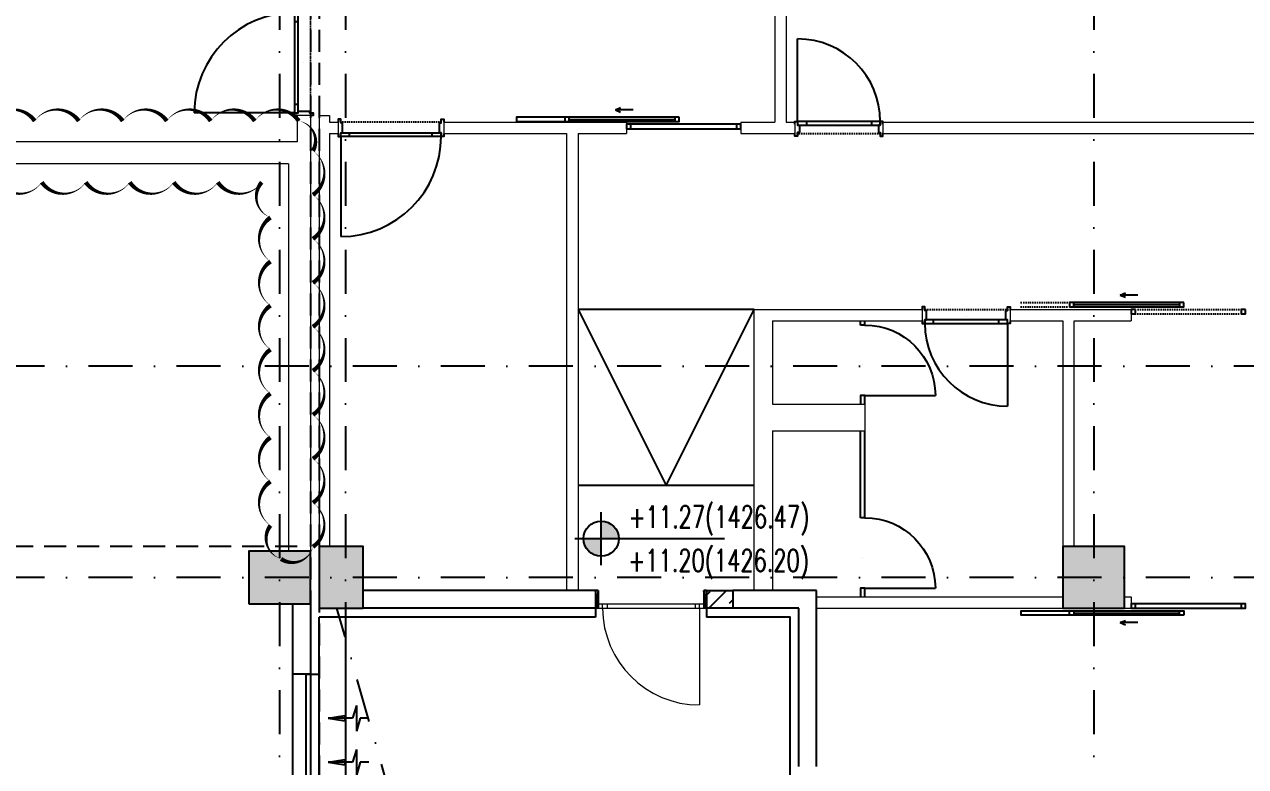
# Model space of a CAD drawing. Header units: millimetres. Extents: x -2755 to 27598, y -1135 to 13405.
# Drawn here: x 9960 to 11348, y 4930 to 5774 of the extents above; entities that cross this region are included whole.
import ezdxf

# ---------------------------------------------------------------- set-up
doc = ezdxf.new("R2010")
doc.units = ezdxf.units.MM
doc.header["$LTSCALE"] = 100
for name, pattern in [('DASHDOT', [1, 0.5, -0.25, 0, -0.25]), ('DASHDOT2', [0.5, 0.25, -0.125, 0, -0.125]), ('DOT', [0.25, 0, -0.25]), ('HIDDEN', [0.375, 0.25, -0.125])]:
    doc.linetypes.add(name, pattern=pattern)
doc.layers.add('AKS', color=7, linetype='DASHDOT2', transparency=0.8)
for name, color, linetype in [('DILATASYON', 7, 'HIDDEN'), ('DUVAR', 7, 'Continuous'), ('DUVAR-PANEL', 7, 'Continuous'), ('ELEKTRIK', 7, 'Continuous'), ('GOR', 7, 'Continuous'), ('KA-PEN-3 @ 1', 5, 'Continuous'), ('KA-PEN-5', 5, 'Continuous'), ('KA-PEN-5 @ 1', 5, 'Continuous'), ('KA-PEN-6 @ 1', 5, 'Continuous'), ('KOLON', 7, 'Continuous'), ('KOR KASA', 1, 'Continuous'), ('KOT', 7, 'Continuous'), ('MEKANIK', 7, 'Continuous'), ('MERD', 7, 'Continuous'), ('OK', 7, 'Continuous'), ('OLCU DIS', 7, 'Continuous'), ('Rec-mantolamabazarengi', 45, 'Continuous'), ('Rec-mantolamakulerengi', 230, 'Continuous'), ('TARAMA', 7, 'Continuous')]:
    doc.layers.add(name, color=color, linetype=linetype)
doc.layers.add('REVIZYON_4', color=7, linetype='Continuous', true_color=0x1f38e0)
for name, color, linetype, lineweight in [('Y-DUVAR ALCIPAN', 94, 'Continuous', 20), ('Y-DUVAR BIMS', 14, 'Continuous', 25), ('Y-DUVAR GAZBETON', 161, 'Continuous', 20)]:
    doc.layers.add(name, color=color, linetype=linetype, lineweight=lineweight)
doc.styles.add('OLC-50', font='romans.shx', dxfattribs={"width": 0.5, "height": 0.15})
doc.styles.add('olcu', font='romans.shx', dxfattribs={"width": 0.5})
doc.dimstyles.new('1-200', dxfattribs={"dimtxt": 40, "dimasz": 2, "dimexe": 0, "dimexo": 0, "dimgap": 10, "dimtad": 1, "dimdec": 4, "dimrnd": 0.1, "dimzin": 9, "dimdsep": 46, "dimtxsty": 'olcu', "dimblk1": 'SOL', "dimblk2": 'SAG', "dimsah": 1, "dimcen": 0, "dimse1": 1, "dimse2": 1, "dimclre": 13, "dimadec": 0, "dimazin": 0, "dimtfac": 1, "dimtdec": 4, "dimtix": 1, "dimtmove": 2, "dimatfit": 2, "dimldrblk": 'SOL', "dimfxl": 0, "dimtolj": 1, "dimarcsym": 0})

# ---------------------------------------------------------------- blocks, each defined once
blk = doc.blocks.new('TASIYICI SISTEM (2.KAT)')
at = {"layer": 'TARAMA'}
h = blk.add_hatch(dxfattribs=at)
h.set_pattern_fill('ANSI33', color=253, scale=100)
h.set_pattern_definition([(45, (83461.35, -12320), (-17.6776695, 17.6776695), []), (45, (83479.027, -12320), (-17.6776695, 17.6776695), [12.5, -6.25])])
h.paths.add_polyline_path([(2445, -4415), (2345, -4415), (2345, -5710), (2375, -5710), (2375, -5565), (2645, -5565), (2645, -5245), (2615, -5245), (2615, -5535), (2375, -5535), (2375, -4445), (2445, -4445)])
h.paths.add_polyline_path([(2305, -8055), (2375, -8055), (2375, -7995), (2305, -7995)])
h.paths.add_polyline_path([(9750, -10610), (9820, -10610), (9820, -10540), (9750, -10540)])
h.paths.add_polyline_path([(8900, -10610), (8970, -10610), (8970, -10540), (8900, -10540)])
h.paths.add_polyline_path([(8050, -10610), (8120, -10610), (8120, -10540), (8050, -10540)])
h.paths.add_polyline_path([(13150, -8060), (13220, -8060), (13220, -7990), (13150, -7990)])
h.paths.add_polyline_path([(13150, -6360), (13220, -6360), (13220, -6290), (13150, -6290)])
h.paths.add_polyline_path([(13150, -7210), (13220, -7210), (13220, -7140), (13150, -7140)])
h.paths.add_polyline_path([(8865, -6320), (8970, -6320), (8970, -6290), (8865, -6290)])
h.paths.add_polyline_path([(8865, -6780), (8970, -6780), (8970, -6750), (8865, -6750)])
h.paths.add_polyline_path([(9367.5, -7360), (9367.5, -7390), (8900, -7390), (8900, -7360)])
h.paths.add_polyline_path([(9750, -9760), (9820, -9760), (9820, -9690), (9750, -9690)])
h.paths.add_polyline_path([(8900, -9760), (8970, -9760), (8970, -9690), (8900, -9690)])
h.paths.add_polyline_path([(8050, -9760), (8120, -9760), (8120, -9690), (8050, -9690)])
h.paths.add_polyline_path([(9750, -7210), (9820, -7210), (9820, -7080), (9750, -7080)])
h.paths.add_polyline_path([(5260, -8060), (5330, -8060), (5330, -7990), (5260, -7990)])
h.paths.add_polyline_path([(6110, -8060), (6180, -8060), (6180, -7990), (6110, -7990)])
h.paths.add_polyline_path([(12300, -8060), (12370, -8060), (12370, -7990), (12300, -7990)])
h.paths.add_polyline_path([(11450, -8060), (11520, -8060), (11520, -7990), (11450, -7990)])
h.paths.add_polyline_path([(4335, -7205), (4405, -7205), (4405, -7145), (4335, -7145)])
h.paths.add_polyline_path([(9367.5, -7120), (9027.5, -7120), (9027.5, -7090), (9367.5, -7090)])
h.paths.add_polyline_path([(2880, -10170), (2335, -10170), (2335, -9740), (2880, -9740), (2880, -9710), (2305, -9710), (2305, -10200), (2880, -10200)])
h.paths.add_polyline_path([(3595, -10055), (3595, -10200), (3780, -10200), (3780, -10170), (3625, -10170), (3625, -10055)])
h.paths.add_polyline_path([(6960, -7210), (7030, -7210), (7030, -7080), (6960, -7080)])
h.paths.add_polyline_path([(9750, -8910), (9820, -8910), (9820, -8840), (9750, -8840)])
h.paths.add_polyline_path([(8900, -8910), (8970, -8910), (8970, -8840), (8900, -8840)])
h.paths.add_polyline_path([(8050, -8910), (8120, -8910), (8120, -8840), (8050, -8840)])
h.paths.add_polyline_path([(12300, -6360), (12370, -6360), (12370, -6290), (12300, -6290)])
h.paths.add_polyline_path([(12300, -7210), (12370, -7210), (12370, -7140), (12300, -7140)])
h.paths.add_polyline_path([(11450, -6360), (11520, -6360), (11520, -6290), (11450, -6290)])
h.paths.add_polyline_path([(11450, -7210), (11520, -7210), (11520, -7140), (11450, -7140)])
h.paths.add_polyline_path([(10600, -6360), (10670, -6360), (10670, -6290), (10600, -6290)])
h.paths.add_polyline_path([(10600, -7210), (10670, -7210), (10670, -7140), (10600, -7140)])
h.paths.add_polyline_path([(10600, -8060), (10670, -8060), (10670, -7990), (10600, -7990)])
h.paths.add_polyline_path([(3060, -8840), (3130, -8840), (3130, -8910), (3060, -8910)])
h.paths.add_polyline_path([(2305, -8905), (2375, -8905), (2375, -8845), (2305, -8845)])
h.paths.add_polyline_path([(2995, -5525), (3245, -5525), (3245, -5565), (2995, -5565)])
h.paths.add_polyline_path([(4355, -10200), (4405, -10200), (4405, -10130), (4355, -10130)])
h.paths.add_polyline_path([(9750, -6360), (9820, -6360), (9820, -6290), (9750, -6290)])
h.paths.add_polyline_path([(9750, -8060), (9820, -8060), (9820, -7990), (9750, -7990)])
h.paths.add_polyline_path([(8900, -8060), (8970, -8060), (8970, -7990), (8900, -7990)])
h.paths.add_polyline_path([(8050, -8060), (8120, -8060), (8120, -7990), (8050, -7990)])
h.paths.add_polyline_path([(6960, -8060), (7030, -8060), (7030, -7990), (6960, -7990)])
h.paths.add_polyline_path([(6110, -7210), (6180, -7210), (6180, -7140), (6110, -7140)])
h.paths.add_polyline_path([(5260, -7210), (5330, -7210), (5330, -7140), (5260, -7140)])
h.paths.add_polyline_path([(6960, -6360), (7030, -6360), (7030, -6290), (6960, -6290)])
h.paths.add_polyline_path([(6110, -6360), (6180, -6360), (6180, -6290), (6110, -6290)])
h.paths.add_polyline_path([(5260, -6360), (5330, -6360), (5330, -6290), (5260, -6290)])
h.paths.add_polyline_path([(3060, -7210), (3130, -7210), (3130, -7140), (3060, -7140)])
h.paths.add_polyline_path([(3710, -7210), (3780, -7210), (3780, -7140), (3710, -7140)])
h.paths.add_polyline_path([(2305, -7205), (2375, -7205), (2375, -7145), (2305, -7145)], flags=0)
h.paths.add_polyline_path([(2305, -7205), (2375, -7205), (2375, -7145), (2305, -7145)], flags=17)
h.paths.add_polyline_path([(3060, -8060), (3130, -8060), (3130, -7990), (3060, -7990)])
h.paths.add_polyline_path([(4335, -8055), (4405, -8055), (4405, -7995), (4335, -7995)])
h.paths.add_polyline_path([(3710, -8060), (3780, -8060), (3780, -7990), (3710, -7990)])
h.paths.add_polyline_path([(4335, -8905), (4405, -8905), (4405, -8845), (4335, -8845)])
h.paths.add_polyline_path([(3710, -8910), (3780, -8910), (3780, -8840), (3710, -8840)])
h.paths.add_polyline_path([(4355, -9760), (4405, -9760), (4405, -9690), (4355, -9690)])
h.paths.add_polyline_path([(3710, -9760), (3780, -9760), (3780, -9690), (3710, -9690)])
h.paths.add_polyline_path([(2305, -7205), (2375, -7205), (2375, -7145), (2305, -7145)], flags=17)
h.paths.add_polyline_path([(2305, -6320), (3130, -6320), (3130, -6250), (3060, -6250), (3060, -6290), (2375, -6290), (2375, -6250), (2305, -6250)])
h.paths.add_polyline_path([(4130, -5805), (3840, -5805), (3840, -6290), (3710, -6290), (3710, -6320), (3870, -6320), (3870, -5835), (4130, -5835), (4130, -6320), (4405, -6320), (4405, -6290), (4160, -6290), (4160, -5535), (3710, -5535), (3710, -5565), (4130, -5565)])
h.paths.add_polyline_path([(8110, -6320), (7870, -6320), (7870, -6780), (7840, -6780), (7840, -6290), (8725, -6290), (8725, -6320), (8140, -6320), (8140, -6750), (8725, -6750), (8725, -6780), (8110, -6780)])
h.paths.add_polyline_path([(7840, -7360), (8180, -7360), (8180, -7390), (7840, -7390)])
h.paths.add_polyline_path([(7840, -7120), (8180, -7120), (8180, -7090), (7840, -7090)])
h.paths.add_polyline_path([(4415, -7210), (4465, -7210), (4465, -7140), (4415, -7140)])
h.paths.add_polyline_path([(4480, -6320), (4415, -6320), (4415, -6290), (4480, -6290)])
h.paths.add_polyline_path([(3060, -10170), (3060, -10200), (3245, -10200), (3245, -10170), (3245, -9995), (3215, -9995), (3215, -10170)])
h.paths.add_polyline_path([(2880, -10200), (2305, -10200), (2305, -9710), (2880, -9710), (2880, -9740), (2335, -9740), (2335, -10170), (2880, -10170)])
at = {"layer": 'AKS', "color": 14, "ltscale": 2}
for p, q in [((4370, 1005), (4370, -13375)), ((4445, 1005), (4445, -13375)), ((5295, 1005), (5295, -13375)), ((16415, -6935), (-7145, -6935)), ((16415, -7175), (-7145, -7175))]:
    blk.add_line(p, q, dxfattribs=at)
at = {"layer": 'DILATASYON', "color": 16}
for p, q in [((4405, -6290), (4405, -12310)), ((4415, -6290), (4415, -12310))]:
    blk.add_line(p, q, dxfattribs=at)
at = {"layer": 'KOLON', "color": 4, "ltscale": 5}
for points in [[(4335, -7205), (4405, -7205), (4405, -7145), (4335, -7145)], [(4415, -7210), (4465, -7210), (4465, -7140), (4415, -7140)], [(5260, -7210), (5330, -7210), (5330, -7140), (5260, -7140)]]:
    blk.add_lwpolyline(points, close=True, dxfattribs=at)
at = {"layer": 'MERD', "color": 6}
for p, q in [((4909, -6870.5), (4709, -6870.5)), ((4909, -7070.5), (4709, -7070.5))]:
    blk.add_line(p, q, dxfattribs=at)
blk.add_lwpolyline([(4709, -6870.5), (4809, -7070.5), (4909, -6870.5)], dxfattribs=at)
blk = doc.blocks.new('K080-PANEL')
at = {"color": 0}
for p, q in [((10, 0), (10, 80)), ((90, 0), (90, -5)), ((45, -2.5), (45, -2.5))]:
    blk.add_line(p, q, dxfattribs=at)
blk.add_lwpolyline([(0, 0), (10, 0), (10, -5), (0, -5)], dxfattribs=at)
blk.add_arc((10, 0), 80, 0, 90, dxfattribs=at)
blk = doc.blocks.new('*U177')
for p, q in [((-142.5, 21.4), (-136.6, 24)), ((-122.5, 21.4), (-142.5, 21.4)), ((-142.5, 21.4), (-136.6, 18.9)), ((-75, 13), (-195, 13)), ((-195, 10.5), (-75, 10.5)), ((-195, 8), (-75, 8))]:
    blk.add_line(p, q)
at = {"ltscale": 0.1}
for p, q in [((-5, 5), (-125, 5)), ((-125, 0), (-5, 0))]:
    blk.add_line(p, q, dxfattribs=at)
blk.add_lwpolyline([(-200, 13), (-255, 13), (-255, 8), (-200, 8)], dxfattribs=at)
for points in [[(-195, 13), (-200, 13), (-200, 8), (-195, 8)], [(-125, 5), (-130, 5), (-130, 0), (-125, 0)], [(-70, 13), (-75, 13), (-75, 8), (-70, 8)], [(0, 5), (-5, 5), (-5, 0), (0, 0)]]:
    blk.add_lwpolyline(points, close=True)
at = {"style": 'OLC-50', "width": 0.5, "flags": 1}
for tag, p in [('K-NO', (-187.8, -88.8)), ('K-KANRENK', (-7.3, -93.8)), ('K-BLOK', (-188.4, -125.6)), ('K-KASRENK', (-6.2, -131.7)), ('K-KAT', (-189.3, -161)), ('K-TAMACILMA', (-7.8, -170.7)), ('K-MAHALKOD', (-188.3, -199)), ('K-FOTOSEL', (-6.8, -206.7)), ('K-MAHALAD', (-189.8, -238)), ('K-HERMETIK', (-4.9, -241.3)), ('K-ACILISYON', (-188.8, -273.9)), ('K-HIDROLIK', (-7.2, -275.2)), ('K-YANGIN', (-186.9, -308.5)), ('K-KART', (-5.4, -308.8)), ('K-KANATTIP', (-189.2, -342.4)), ('K-BAND', (-6.8, -350.7)), ('K-KANATMALZ', (-187.4, -376.1)), ('K-MENFEZ', (-4.9, -385.3)), ('K-KASAMALZ', (-186.4, -415.1)), ('K-PBAR', (-7.2, -419.1)), ('K-KASATIP', (-187, -451.8)), ('K-ELEKTRIKLI', (-5.4, -452.8)), ('K-DUVAR', (-187, -490.2)), ('K-TIP', (-5.4, -491.4)), ('K-REZ1', (-5.4, -529.3)), ('K-REZ2', (-5.4, -565.8)), ('K-REZ3', (-5.4, -605.7))]:
    blk.add_attdef(tag, p, '', height=30, dxfattribs=at)
blk = doc.blocks.new('*U2996')
at = {"color": 0, "lineweight": -2}
for p, q in [((-117, 18), (-117, 132)), ((-107, 18), (-107, 14)), ((-13.1, 18), (-13.1, 14)), ((-60, 7.5), (-60, 7.5))]:
    blk.add_line(p, q, dxfattribs=at)
at = {"color": 0, "linetype": 'DOT', "ltscale": 0.1}
blk.add_line((-120, 0), (0, 0), dxfattribs=at)
at = {"color": 0, "lineweight": -2}
for points in [[(-120, 15), (-120, 18), (-117, 18), (-117, 14), (-115, 14), (-115, 1), (-117, 1), (-117, -3), (-120, -3), (-120, 0)], [(0, 15), (0, 18), (-3, 18), (-3, 14), (-5, 14), (-5, 1), (-3, 1), (-3, -3), (0, -3), (0, 0)]]:
    blk.add_lwpolyline(points, dxfattribs=at)
blk.add_lwpolyline([(-117, 18), (-117, 14), (-3, 14), (-3, 18)], close=True, dxfattribs=at)
blk.add_arc((-117, 18), 114, 0, 90, dxfattribs=at)
at = {"style": 'OLC-50', "width": 0.5, "flags": 1}
for tag, p in [('K-NO', (-182.8, -83.8)), ('K-KANRENK', (-2.3, -88.8)), ('K-BLOK', (-183.4, -120.6)), ('K-KASRENK', (-1.2, -126.7)), ('K-KAT', (-184.3, -156)), ('K-TAMACILMA', (-2.8, -165.7)), ('K-MAHALKOD', (-183.3, -194)), ('K-FOTOSEL', (-1.8, -201.7)), ('K-MAHALAD', (-184.8, -233)), ('K-HERMETIK', (0.1, -236.3)), ('K-ACILISYON', (-183.8, -268.9)), ('K-HIDROLIK', (-2.2, -270.2)), ('K-YANGIN', (-181.9, -303.5)), ('K-KART', (-0.4, -303.8)), ('K-KANATTIP', (-184.2, -337.4)), ('K-BAND', (-1.8, -345.7)), ('K-KANATMALZ', (-182.4, -371.1)), ('K-MENFEZ', (0.1, -380.3)), ('K-KASAMALZ', (-181.4, -410.1)), ('K-PBAR', (-2.2, -414.1)), ('K-KASATIP', (-182, -446.8)), ('K-ELEKTRIKLI', (-0.4, -447.8)), ('K-DUVAR', (-182, -485.2)), ('K-TIP', (-0.4, -486.4)), ('K-REZ1', (-0.4, -524.3)), ('K-REZ2', (-0.4, -560.8)), ('K-REZ3', (-0.4, -600.7))]:
    blk.add_attdef(tag, p, '', height=30, dxfattribs=at)
blk = doc.blocks.new('*U504')
at = {"color": 0, "lineweight": -2}
for p, q in [((-97, 15.8), (-97, 109.8)), ((-87, 15.8), (-87, 11.8)), ((-13, 15.8), (-13, 11.8)), ((-50, 7.5), (-50, 7.5))]:
    blk.add_line(p, q, dxfattribs=at)
at = {"color": 0, "linetype": 'DOT', "ltscale": 0.1}
blk.add_line((-100, 0), (0, 0), dxfattribs=at)
at = {"color": 0, "lineweight": -2}
for points in [[(-100, 12.8), (-100, 15.8), (-97, 15.8), (-97, 11.8), (-95, 11.8), (-95, 1), (-97, 1), (-97, -3), (-100, -3), (-100, 0)], [(0, 12.8), (0, 15.8), (-3, 15.8), (-3, 11.8), (-5, 11.8), (-5, 1), (-3, 1), (-3, -3), (0, -3), (0, 0)]]:
    blk.add_lwpolyline(points, dxfattribs=at)
blk.add_lwpolyline([(-97, 15.8), (-97, 11.8), (-3, 11.8), (-3, 15.8)], close=True, dxfattribs=at)
blk.add_arc((-97, 15.8), 94, 0, 90, dxfattribs=at)
at = {"style": 'OLC-50', "width": 0.5, "flags": 1}
for tag, p in [('K-NO', (-172.8, -83.8)), ('K-KANRENK', (7.7, -88.8)), ('K-BLOK', (-173.4, -120.6)), ('K-KASRENK', (8.8, -126.7)), ('K-KAT', (-174.3, -156)), ('K-TAMACILMA', (7.2, -165.7)), ('K-MAHALKOD', (-173.3, -194)), ('K-FOTOSEL', (8.2, -201.7)), ('K-MAHALAD', (-174.8, -233)), ('K-HERMETIK', (10.1, -236.3)), ('K-ACILISYON', (-173.8, -268.9)), ('K-HIDROLIK', (7.8, -270.2)), ('K-YANGIN', (-171.9, -303.5)), ('K-KART', (9.6, -303.8)), ('K-KANATTIP', (-174.2, -337.4)), ('K-BAND', (8.2, -345.7)), ('K-KANATMALZ', (-172.4, -371.1)), ('K-MENFEZ', (10.1, -380.3)), ('K-KASAMALZ', (-171.4, -410.1)), ('K-PBAR', (7.8, -414.1)), ('K-KASATIP', (-172, -446.8)), ('K-ELEKTRIKLI', (9.6, -447.8)), ('K-DUVAR', (-172, -485.2)), ('K-TIP', (9.6, -486.4)), ('K-REZ1', (9.6, -524.3)), ('K-REZ2', (9.6, -560.8)), ('K-REZ3', (9.6, -600.7))]:
    blk.add_attdef(tag, p, '', height=30, dxfattribs=at)
blk = doc.blocks.new('*U117')
at = {"color": 16}
for p, q in [((-142.5, 21.4), (-136.6, 24)), ((-122.5, 21.4), (-142.5, 21.4)), ((-142.5, 21.4), (-136.6, 18.9))]:
    blk.add_line(p, q, dxfattribs=at)
at = {"color": 0}
for p, q in [((-75, 13), (-195, 13)), ((-195, 10.5), (-75, 10.5)), ((-195, 8), (-75, 8))]:
    blk.add_line(p, q, dxfattribs=at)
at = {"color": 0, "linetype": 'DOT', "ltscale": 0.1}
for p, q in [((-5, 5), (-125, 5)), ((-125, 0), (-5, 0))]:
    blk.add_line(p, q, dxfattribs=at)
blk.add_lwpolyline([(-200, 13), (-255, 13), (-255, 8), (-200, 8)], dxfattribs=at)
at = {"color": 0}
for points in [[(-195, 13), (-200, 13), (-200, 8), (-195, 8)], [(-125, 5), (-130, 5), (-130, 0), (-125, 0)], [(-70, 13), (-75, 13), (-75, 8), (-70, 8)], [(0, 5), (-5, 5), (-5, 0), (0, 0)]]:
    blk.add_lwpolyline(points, close=True, dxfattribs=at)
at = {"style": 'OLC-50', "width": 0.5, "flags": 1}
for tag, p in [('K-NO', (-187.8, -88.8)), ('K-KANRENK', (-7.3, -93.8)), ('K-BLOK', (-188.4, -125.6)), ('K-KASRENK', (-6.2, -131.7)), ('K-KAT', (-189.3, -161)), ('K-TAMACILMA', (-7.8, -170.7)), ('K-MAHALKOD', (-188.3, -199)), ('K-FOTOSEL', (-6.8, -206.7)), ('K-MAHALAD', (-189.8, -238)), ('K-HERMETIK', (-4.9, -241.3)), ('K-ACILISYON', (-188.8, -273.9)), ('K-HIDROLIK', (-7.2, -275.2)), ('K-YANGIN', (-186.9, -308.5)), ('K-KART', (-5.4, -308.8)), ('K-KANATTIP', (-189.2, -342.4)), ('K-BAND', (-6.8, -350.7)), ('K-KANATMALZ', (-187.4, -376.1)), ('K-MENFEZ', (-4.9, -385.3)), ('K-KASAMALZ', (-186.4, -415.1)), ('K-PBAR', (-7.2, -419.1)), ('K-KASATIP', (-187, -451.8)), ('K-ELEKTRIKLI', (-5.4, -452.8)), ('K-DUVAR', (-187, -490.2)), ('K-TIP', (-5.4, -491.4)), ('K-REZ1', (-5.4, -529.3)), ('K-REZ2', (-5.4, -565.8)), ('K-REZ3', (-5.4, -605.7))]:
    blk.add_attdef(tag, p, '', height=30, dxfattribs=at)
blk = doc.blocks.new('*U172')
for p, q in [((-7.5, 21.4), (12.5, 21.4)), ((12.5, 21.4), (6.6, 24)), ((12.5, 21.4), (6.6, 18.9)), ((-55, 13), (65, 13)), ((65, 10.5), (-55, 10.5)), ((65, 8), (-55, 8))]:
    blk.add_line(p, q)
at = {"ltscale": 0.1}
for p, q in [((-5, 5), (-125, 5)), ((-125, 0), (-5, 0))]:
    blk.add_line(p, q, dxfattribs=at)
for points in [[(-125, 5), (-130, 5), (-130, 0), (-125, 0)], [(-60, 13), (-55, 13), (-55, 8), (-60, 8)], [(0, 5), (-5, 5), (-5, 0), (0, 0)], [(65, 13), (70, 13), (70, 8), (65, 8)]]:
    blk.add_lwpolyline(points, close=True)
blk.add_lwpolyline([(70, 13), (125, 13), (125, 8), (70, 8)], dxfattribs=at)
at = {"style": 'OLC-50', "width": 0.5, "flags": 1}
for tag, p in [('K-NO', (-187.8, -88.8)), ('K-KANRENK', (-7.3, -93.8)), ('K-BLOK', (-188.4, -125.6)), ('K-KASRENK', (-6.2, -131.7)), ('K-KAT', (-189.3, -161)), ('K-TAMACILMA', (-7.8, -170.7)), ('K-MAHALKOD', (-188.3, -199)), ('K-FOTOSEL', (-6.8, -206.7)), ('K-MAHALAD', (-189.8, -238)), ('K-HERMETIK', (-4.9, -241.3)), ('K-ACILISYON', (-188.8, -273.9)), ('K-HIDROLIK', (-7.2, -275.2)), ('K-YANGIN', (-186.9, -308.5)), ('K-KART', (-5.4, -308.8)), ('K-KANATTIP', (-189.2, -342.4)), ('K-BAND', (-6.8, -350.7)), ('K-KANATMALZ', (-187.4, -376.1)), ('K-MENFEZ', (-4.9, -385.3)), ('K-KASAMALZ', (-186.4, -415.1)), ('K-PBAR', (-7.2, -419.1)), ('K-KASATIP', (-187, -451.8)), ('K-ELEKTRIKLI', (-5.4, -452.8)), ('K-DUVAR', (-187, -490.2)), ('K-TIP', (-5.4, -491.4)), ('K-REZ1', (-5.4, -529.3)), ('K-REZ2', (-5.4, -565.8)), ('K-REZ3', (-5.4, -605.7))]:
    blk.add_attdef(tag, p, '', height=30, dxfattribs=at)
blk = doc.blocks.new('20-30 hatil')
at = {"layer": 'TARAMA'}
h = blk.add_hatch(dxfattribs=at)
h.set_pattern_fill('ANSI33', color=253, scale=100)
h.set_pattern_definition([(45, (-14230.717, 46.517), (-17.67767, 17.67767), []), (45, (-14213.04, 46.517), (-17.67767, 17.67767), [12.5, -6.25])])
h.paths.add_polyline_path([(-15, 20), (-15, 0), (15, 0), (15, 20)])
at = {"color": 0}
blk.add_lwpolyline([(-15, 20), (15, 20), (15, 0), (-15, 0), (-15, 20)], dxfattribs=at)
blk = doc.blocks.new('A$C328B29EB')
at = {"color": 0, "ltscale": 5}
for p, q in [((0, 45.9), (0, 36.3)), ((-14.6, 32), (14.6, 32)), ((-14.6, 32), (0, 27.6)), ((0, 36.3), (14.6, 32)), ((-3.1, 18.8), (3.1, 18.8)), ((0, 0), (-3.1, 18.8)), ((0, 27.6), (0, 0)), ((0, 0), (3.1, 18.8))]:
    blk.add_line(p, q, dxfattribs=at)
blk.add_solid([(0, 0), (-3.1, 18.8), (3.1, 18.8)], dxfattribs=at)
blk = doc.blocks.new('*U151')
at = {"layer": 'KOR KASA'}
for p, q in [((0, 126), (20, 126)), ((20, 126), (20, 123)), ((0, 3), (0, 0)), ((0, 3), (20, 3)), ((20, 3), (20, 0))]:
    blk.add_line(p, q, dxfattribs=at)
for points in [[(20, 126), (0, 123)], [(0, 126), (20, 123)], [(0, 126), (0, 123)], [(0, 123), (20, 123)], [(20, 3), (0, 0)], [(0, 3), (20, 0)], [(0, 0), (20, 0)]]:
    blk.add_lwpolyline(points, dxfattribs=at)
blk = doc.blocks.new('*U178')
at = {"color": 0, "linetype": 'Continuous', "lineweight": 9, "ltscale": 200}
for p, q in [((0, 5), (-120, 5)), ((-120, 5), (-120, 0)), ((0, 0), (-120, 0)), ((-115, 5), (-115, 0)), ((-110, 0), (-110, 5)), ((-10, 0), (-10, 5)), ((-5, 5), (-5, 0)), ((0, 5), (0, 0))]:
    blk.add_line(p, q, dxfattribs=at)
blk.add_lwpolyline([(-115, 5), (-115, 115)], dxfattribs=at)
blk.add_arc((-115, 5), 110, 0, 90, dxfattribs=at)
at = {"style": 'OLC-50', "width": 0.5, "flags": 1}
for tag, p in [('K-NO', (-90.7, -96.6)), ('K-KANRENK', (-45.6, -97.8)), ('K-KAT', (-91.1, -114.6)), ('K-BLOK', (-90.9, -105.8)), ('K-TAMACILMA', (-45.7, -117.1)), ('K-KASRENK', (-45.3, -107.3)), ('K-MAHALKOD', (-90.8, -124.1)), ('K-FOTOSEL', (-45.5, -126.1)), ('K-MAHALAD', (-91.2, -133.9)), ('K-ACILISYON', (-91, -142.9)), ('K-HIDROLIK', (-45.6, -143.2)), ('K-HERMETIK', (-45, -134.7)), ('K-KANATTIP', (-91.1, -160)), ('K-YANGIN', (-90.5, -151.5)), ('K-KART', (-45.1, -151.6)), ('K-KANATMALZ', (-90.6, -168.4)), ('K-BAND', (-45.5, -162)), ('K-MENFEZ', (-45, -170.7)), ('K-KASATIP', (-90.5, -187.3)), ('K-KASAMALZ', (-90.3, -178.1)), ('K-PBAR', (-45.6, -179.2)), ('K-ELEKTRIKLI', (-45.1, -187.6)), ('K-DUVAR', (-90.5, -196.9)), ('K-TIP', (-45.1, -197.2)), ('K-REZ1', (-45.1, -206.7)), ('K-REZ2', (-45.1, -215.8)), ('K-REZ3', (-45.1, -225.8))]:
    blk.add_attdef(tag, p, '', height=7.5, dxfattribs=at)
blk = doc.blocks.new('DIS CEPHE_KAT2')
at = {"layer": 'GOR', "color": 30}
for p, q in [((10265, 4735), (10265, 5035)), ((10295, 4735), (10295, 5035))]:
    blk.add_line(p, q, dxfattribs=at)
at = {"layer": 'MEKANIK', "color": 60}
blk.add_lwpolyline([(10280, 5035), (10285, 5035), (10285, 4735), (10280, 4735), (10280, 5035)], dxfattribs=at)
at = {"layer": 'Rec-mantolamabazarengi'}
for p, q in [((10609, 5110), (10609, 5100)), ((10735, 5110), (10735, 5100))]:
    blk.add_line(p, q, dxfattribs=at)
for points in [[(10609, 5100), (10295, 5100)], [(11287.5, 4480), (11287.5, 4470), (10830, 4470), (10830, 5100), (10735, 5100)]]:
    blk.add_lwpolyline(points, dxfattribs=at)
at = {"layer": 'Rec-mantolamakulerengi'}
blk.add_lwpolyline([(10285, 5035), (10295, 5035), (10295, 5100)], dxfattribs=at)
at = {"layer": 'Y-DUVAR BIMS'}
for p, q in [((10609, 5130), (10345, 5130)), ((10609, 5130), (10609, 5110)), ((10860, 5130), (10765, 5130)), ((10860, 4930), (10860, 5130)), ((10840, 4930), (10840, 5110))]:
    blk.add_line(p, q, dxfattribs=at)
for points in [[(10285, 5115), (10285, 5035), (10265, 5035), (10265, 5115)], [(10609, 5110), (10345, 5110)], [(10840, 5110), (10765, 5110)]]:
    blk.add_lwpolyline(points, dxfattribs=at)
at = {"layer": 'KA-PEN-5', "rotation": 180}
blk.add_blockref('*U178', (10612, 5115), dxfattribs=at)
at = {"layer": 'KOLON', "color": 4}
blk.add_blockref('20-30 hatil', (10750, 5110), dxfattribs=at)
at = {"layer": 'KOR KASA', "rotation": 270}
blk.add_blockref('*U151', (10609, 5130), dxfattribs=at)
at = {"layer": 'MEKANIK', "color": 60, "rotation": 270}
for p in [(10305.3, 4985), (10305.3, 4935)]:
    blk.add_blockref('A$C328B29EB', p, dxfattribs=at)
blk = doc.blocks.new('SOL')
at = {"color": 0}
for p, q in [((0, 30), (0, -6.96)), ((7.58, 0), (-6.97, 0))]:
    blk.add_line(p, q, dxfattribs=at)
blk.add_circle((0, 0), 3, dxfattribs=at)
blk = doc.blocks.new('SAG')
at = {"color": 0}
for p, q in [((0, -30), (0, 6.96)), ((7.58, 0), (-6.97, 0))]:
    blk.add_line(p, q, dxfattribs=at)
blk.add_circle((0, 0), 3, dxfattribs=at)
blk = doc.blocks.new('*D236')
at = {"layer": 'OLCU DIS', "color": 0, "lineweight": -2, "transparency": 16777216}
blk.add_line((-1200, 1712), (-1200, 12198), dxfattribs=at)
at = {"layer": 'OLCU DIS', "color": 0, "lineweight": -2, "transparency": 16777216, "xscale": 2, "yscale": 2, "zscale": 2}
for name, p, rotation in [('SAG', (-1200, 12200), 90), ('SOL', (-1200, 1710), 270)]:
    blk.add_blockref(name, p, dxfattribs=dict(at, rotation=rotation))
at = {"layer": 'OLCU DIS', "color": 0, "transparency": 16777216, "insert": (-1230, 6955), "char_height": 40, "attachment_point": 5, "rotation": 90, "style": 'olcu'}
blk.add_mtext('\\A1;10490', dxfattribs=at)
blk = doc.blocks.new('_Open30')
at = {"color": 0, "linetype": 'ByBlock', "lineweight": -2}
for p, q in [((-1, 0.27), (0, 0)), ((0, 0), (-1, -0.27)), ((0, 0), (-1, 0))]:
    blk.add_line(p, q, dxfattribs=at)
blk = doc.blocks.new('*D280')
at = {"layer": 'OLCU DIS', "color": 0, "lineweight": -2, "transparency": 16777216}
blk.add_line((19098, -1055), (-328, -1055), dxfattribs=at)
at = {"layer": 'OLCU DIS', "color": 0, "lineweight": -2, "transparency": 16777216, "xscale": 2, "yscale": 2, "zscale": 2, "rotation": 180}
blk.add_blockref('SAG', (-330, -1055), dxfattribs=at)
at = {"layer": 'OLCU DIS', "color": 0, "lineweight": -2, "transparency": 16777216, "xscale": 2, "yscale": 2, "zscale": 2}
blk.add_blockref('SOL', (19100, -1055), dxfattribs=at)
at = {"layer": 'OLCU DIS', "color": 0, "transparency": 16777216, "insert": (9385, -1025), "char_height": 40, "attachment_point": 5, "style": 'olcu'}
blk.add_mtext('\\A1;19430', dxfattribs=at)
blk = doc.blocks.new('*D358')
at = {"layer": 'OLCU DIS', "color": 0, "lineweight": -2, "transparency": 16777216}
blk.add_line((22230, 12198), (22230, 1712), dxfattribs=at)
at = {"layer": 'OLCU DIS', "color": 0, "lineweight": -2, "transparency": 16777216, "xscale": 2, "yscale": 2, "zscale": 2}
for name, p, rotation in [('SOL', (22230, 12200), 90), ('SAG', (22230, 1710), 270)]:
    blk.add_blockref(name, p, dxfattribs=dict(at, rotation=rotation))
at = {"layer": 'OLCU DIS', "color": 0, "transparency": 16777216, "insert": (22200, 6955), "char_height": 40, "attachment_point": 5, "rotation": 90, "style": 'olcu'}
blk.add_mtext('\\A1;10490', dxfattribs=at)
blk = doc.blocks.new('*D382')
at = {"layer": 'OLCU DIS', "color": 0, "lineweight": -2, "transparency": 16777216}
blk.add_line((21990, 6028), (21990, 4482), dxfattribs=at)
at = {"layer": 'OLCU DIS', "color": 0, "lineweight": -2, "transparency": 16777216, "xscale": 2, "yscale": 2, "zscale": 2}
for name, p, rotation in [('SOL', (21990, 6030), 90), ('SAG', (21990, 4480), 270)]:
    blk.add_blockref(name, p, dxfattribs=dict(at, rotation=rotation))
at = {"layer": 'OLCU DIS', "color": 0, "transparency": 16777216, "insert": (21960, 5255), "char_height": 40, "attachment_point": 5, "rotation": 90, "style": 'olcu'}
blk.add_mtext('\\A1;1550', dxfattribs=at)
blk = doc.blocks.new('*U3014')
at = {"color": 0, "linetype": 'DOT', "ltscale": 0.1}
blk.add_line((-120, 15), (0, 15), dxfattribs=at)
at = {"color": 0, "lineweight": -2}
for p, q in [((-107, -1.5), (-107, 2.5)), ((-60, 7.5), (-60, 7.5)), ((-13.1, -1.5), (-13.1, 2.5)), ((-117, -1.5), (-117, -115.5))]:
    blk.add_line(p, q, dxfattribs=at)
for points in [[(-120, 1.5), (-120, -1.5), (-117, -1.5), (-117, 2.5), (-115, 2.5), (-115, 14), (-117, 14), (-117, 18), (-120, 18), (-120, 15)], [(0, 1.5), (0, -1.5), (-3, -1.5), (-3, 2.5), (-5, 2.5), (-5, 14), (-3, 14), (-3, 18), (0, 18), (0, 15)]]:
    blk.add_lwpolyline(points, dxfattribs=at)
blk.add_lwpolyline([(-117, -1.5), (-117, 2.5), (-3, 2.5), (-3, -1.5)], close=True, dxfattribs=at)
blk.add_arc((-117, -1.5), 114, 270, 0, dxfattribs=at)
at = {"style": 'OLC-50', "width": 0.5, "flags": 1}
for tag, p in [('K-NO', (-182.8, -83.8)), ('K-KANRENK', (-2.3, -88.8)), ('K-BLOK', (-183.4, -120.6)), ('K-KASRENK', (-1.2, -126.7)), ('K-KAT', (-184.3, -156)), ('K-TAMACILMA', (-2.8, -165.7)), ('K-MAHALKOD', (-183.3, -194)), ('K-FOTOSEL', (-1.8, -201.7)), ('K-MAHALAD', (-184.8, -233)), ('K-HERMETIK', (0.1, -236.3)), ('K-ACILISYON', (-183.8, -268.9)), ('K-HIDROLIK', (-2.2, -270.2)), ('K-YANGIN', (-181.9, -303.5)), ('K-KART', (-0.4, -303.8)), ('K-KANATTIP', (-184.2, -337.4)), ('K-BAND', (-1.8, -345.7)), ('K-KANATMALZ', (-182.4, -371.1)), ('K-MENFEZ', (0.1, -380.3)), ('K-KASAMALZ', (-181.4, -410.1)), ('K-PBAR', (-2.2, -414.1)), ('K-KASATIP', (-182, -446.8)), ('K-ELEKTRIKLI', (-0.4, -447.8)), ('K-DUVAR', (-182, -485.2)), ('K-TIP', (-0.4, -486.4)), ('K-REZ1', (-0.4, -524.3)), ('K-REZ2', (-0.4, -560.8)), ('K-REZ3', (-0.4, -600.7))]:
    blk.add_attdef(tag, p, '', height=30, dxfattribs=at)
blk = doc.blocks.new('KOT-PL(TEMIZ&KABA)')
at = {"layer": 'KOT', "linetype": 'Continuous', "lineweight": -3}
h = blk.add_hatch(color=7, dxfattribs=at)
h.paths.add_polyline_path([(0, 0), (0.2, 0, 0.414214), (0, 0.2)])
h.paths.add_polyline_path([(0, 0), (-0.2, 0, 0.414214), (0, -0.2)])
at = {"layer": 'KOT', "color": 7, "lineweight": -3}
for p, q in [((0, -0.3), (0, 0.3)), ((-0.3, 0), (1.4, 0))]:
    blk.add_line(p, q, dxfattribs=at)
at = {"layer": 'KOT', "color": 7, "linetype": 'Continuous', "lineweight": -3}
blk.add_circle((0, 0), 0.2, dxfattribs=at)
at = {"layer": 'KOT', "color": 7, "linetype": 'Continuous', "lineweight": -3, "style": 'olcu', "width": 0.7}
for tag, p in [('KOTTEMIZ', (0.31, 0.122)), ('KOTKABA', (0.31, -0.373))]:
    blk.add_attdef(tag, p, '', height=0.25, dxfattribs=at)
blk = doc.blocks.new('*U179')
at = {"color": 0, "lineweight": -2}
for p, q in [((-97, 13.5), (-97, 107.5)), ((-87, 13.5), (-87, 9.5)), ((-50, 7.5), (-50, 7.5)), ((-13, 13.5), (-13, 9.5))]:
    blk.add_line(p, q, dxfattribs=at)
at = {"color": 0, "linetype": 'DOT', "ltscale": 0.1}
blk.add_line((-100, 0), (0, 0), dxfattribs=at)
at = {"color": 0, "lineweight": -2}
for points in [[(-100, 10.5), (-100, 13.5), (-97, 13.5), (-97, 9.5), (-95, 9.5), (-95, 1), (-97, 1), (-97, -3), (-100, -3), (-100, 0)], [(0, 10.5), (0, 13.5), (-3, 13.5), (-3, 9.5), (-5, 9.5), (-5, 1), (-3, 1), (-3, -3), (0, -3), (0, 0)]]:
    blk.add_lwpolyline(points, dxfattribs=at)
blk.add_lwpolyline([(-97, 13.5), (-97, 9.5), (-3, 9.5), (-3, 13.5)], close=True, dxfattribs=at)
blk.add_arc((-97, 13.5), 94, 0, 90, dxfattribs=at)
at = {"style": 'OLC-50', "width": 0.5, "flags": 1}
for tag, p in [('K-NO', (-172.8, -83.8)), ('K-KANRENK', (7.7, -88.8)), ('K-BLOK', (-173.4, -120.6)), ('K-KASRENK', (8.8, -126.7)), ('K-KAT', (-174.3, -156)), ('K-TAMACILMA', (7.2, -165.7)), ('K-MAHALKOD', (-173.3, -194)), ('K-FOTOSEL', (8.2, -201.7)), ('K-MAHALAD', (-174.8, -233)), ('K-HERMETIK', (10.1, -236.3)), ('K-ACILISYON', (-173.8, -268.9)), ('K-HIDROLIK', (7.8, -270.2)), ('K-YANGIN', (-171.9, -303.5)), ('K-KART', (9.6, -303.8)), ('K-KANATTIP', (-174.2, -337.4)), ('K-BAND', (8.2, -345.7)), ('K-KANATMALZ', (-172.4, -371.1)), ('K-MENFEZ', (10.1, -380.3)), ('K-KASAMALZ', (-171.4, -410.1)), ('K-PBAR', (7.8, -414.1)), ('K-KASATIP', (-172, -446.8)), ('K-ELEKTRIKLI', (9.6, -447.8)), ('K-DUVAR', (-172, -485.2)), ('K-TIP', (9.6, -486.4)), ('K-REZ1', (9.6, -524.3)), ('K-REZ2', (9.6, -560.8)), ('K-REZ3', (9.6, -600.7))]:
    blk.add_attdef(tag, p, '', height=30, dxfattribs=at)

msp = doc.modelspace()

# ---------------------------------------------------------------- linework, layer by layer
at = {"layer": 'DUVAR-PANEL', "color": 32}
for p, q in [((10910, 5431.75004), (10910, 5436.75004)), ((10915, 5431.75004), (10915, 5436.75004)), ((10910, 5212.75006), (10910, 5311.75004)), ((10915, 5212.75006), (10915, 5311.75004))]:
    msp.add_line(p, q, dxfattribs=at)
at = {"layer": 'ELEKTRIK', "color": 37, "linetype": 'HIDDEN'}
msp.add_lwpolyline([(10270, 5180.00004), (9590, 5180.00009), (9590.00009, 5615.00009)], dxfattribs=at)
at = {"layer": 'GOR', "color": 30}
msp.add_lwpolyline([(10325, 5098.00004), (10325, 2120.00004)], dxfattribs=at)
at = {"layer": 'OK', "color": 252, "linetype": 'DASHDOT'}
msp.add_lwpolyline([(10902.32544, 3056.22541), (10315, 5110.00004)], dxfattribs=at)
at = {"layer": 'REVIZYON_4'}
msp.add_lwpolyline([(9921.75433, 5663.71545, 0, 5, -0.52056705), (9971.75433, 5663.71545, 0, 5, -0.52056705), (10021.75433, 5663.71545, 0, 5, -0.52056705), (10071.75433, 5663.71545, 0, 5, -0.52056705), (10121.75433, 5663.71545, 0, 5, -0.52056705), (10171.75433, 5663.71545, 0, 5, -0.52056705), (10221.75433, 5663.71545, 0, 5, -0.52056705), (10271.75433, 5663.71545, 0, 5, -0.52056705), (10287.8149, 5629.77602, 0, 5, -0.52056705), (10287.8149, 5579.77602, 0, 5, -0.52056705), (10287.8149, 5529.77602, 0, 5, -0.52056705), (10287.8149, 5479.77602, 0, 5, -0.52056705), (10287.8149, 5429.77602, 0, 5, -0.52056705), (10287.8149, 5379.77602, 0, 5, -0.52056705), (10287.8149, 5329.77602, 0, 5, -0.52056705), (10287.8149, 5279.77602, 0, 5, -0.52056705), (10287.8149, 5229.77602, 0, 5, -0.52056705), (10287.8149, 5179.77602, 0, 5, -0.52056705), (10251.58753, 5166.0034, 0, 5, -0.52056705), (10239.59067, 5204.00654, 0, 5, -0.52056705), (10239.59067, 5254.00654, 0, 5, -0.52056705), (10239.59067, 5304.00654, 0, 5, -0.52056705), (10239.59067, 5354.00654, 0, 5, -0.52056705), (10239.59067, 5404.00654, 0, 5, -0.52056705), (10239.59067, 5454.00654, 0, 5, -0.52056705), (10239.59067, 5504.00654, 0, 5, -0.52056705), (10239.59067, 5554.00654, 0, 5, -0.52056705), (10229.65226, 5594.06813, 0, 5, -0.52056705), (10179.65226, 5594.06813, 0, 5, -0.52056705), (10129.65226, 5594.06813, 0, 5, -0.52056705), (10079.65226, 5594.06813, 0, 5, -0.52056705), (10029.65226, 5594.06813, 0, 5, -0.52056705), (9979.65226, 5594.06813, 0, 5, -0.52056705), (9929.65226, 5594.06813, 0, 5, -0.52056705)], format="xyseb", dxfattribs=at)
at = {"layer": 'Y-DUVAR ALCIPAN'}
for p, q in [((10812.5, 5899.99999), (10812.5, 5662.50009)), ((10825.5, 5899.99999), (10825.5, 5662.50009)), ((10295, 5670.00009), (10306.5, 5670.00009)), ((10295, 5670.00009), (10295, 5180.00004)), ((10306.5, 5670.00009), (10306.5, 5662.50009)), ((10306.5, 5662.50009), (10316.5, 5662.50009)), ((10316.5, 5662.50009), (10316.5, 5649.50009)), ((10436.5, 5662.50009), (10436.5, 5649.50009)), ((10436.5, 5662.50009), (10644, 5662.50009)), ((10644, 5662.50009), (10644, 5649.50009)), ((10774, 5662.50009), (10812.5, 5662.50009)), ((10774, 5662.50009), (10774, 5649.50009)), ((10825.5, 5662.50009), (10835.5, 5662.50009)), ((10935.5, 5662.50009), (11920, 5662.50009)), ((10306.5, 5649.50009), (10306.5, 5180.00004)), ((10436.5, 5649.50009), (10576, 5649.50009)), ((10576, 5649.50009), (10576, 5130.00005)), ((10589, 5649.50009), (10589, 5130.00005)), ((10589, 5649.50009), (10644, 5649.50009)), ((10774, 5649.50009), (10835.5, 5649.50009)), ((10935.5, 5649.50009), (11920, 5649.50009)), ((10980, 5449.50004), (10980, 5436.75004)), ((11080, 5449.50004), (11080, 5436.75004)), ((10810, 5436.75004), (10810, 5341.75004)), ((11152.75, 5180.00009), (11152.75, 5436.50004)), ((11152.75, 5436.50004), (11217.5, 5436.50004)), ((10915, 5341.75004), (10915, 5311.75004)), ((10810, 5311.75004), (10810, 5130.00005)), ((10860, 5122.75006), (11140, 5122.75006)), ((11210, 5123.00009), (11217.5, 5123.00009)), ((11217.5, 5123.00009), (11217.5, 5109.99967)), ((10860, 5110.00006), (11140, 5110.00006)), ((11210, 5110.00009), (11217.5, 5110.00009))]:
    msp.add_line(p, q, dxfattribs=at)
for points in [[(10835.5, 5662.50009), (10835.5, 5649.50009)], [(10935.5, 5662.50009), (10935.5, 5649.50009)], [(10306.5, 5649.50009), (10316.5, 5649.50009)], [(10789, 5130.00005), (10789, 5449.50004), (10980, 5449.50004)], [(11080, 5449.50004), (11217.5, 5449.50004), (11217.5, 5436.50004)], [(10810, 5436.75004), (10980, 5436.75004)], [(11080, 5436.75004), (11140, 5436.75004), (11140, 5180.00009)], [(10810, 5341.75004), (10915, 5341.75004)], [(10810, 5311.75004), (10915, 5311.75004)]]:
    msp.add_lwpolyline(points, dxfattribs=at)
at = {"layer": 'Y-DUVAR GAZBETON'}
for p, q in [((10285, 5670.00009), (10270, 5670.00009)), ((10270, 5670.00009), (10270, 5640.00009)), ((10285, 5670.00009), (10285, 5175.00004)), ((10270, 5640.00009), (9305, 5640.00009)), ((10260.00003, 5615.00009), (9280, 5615.00009)), ((10260.00003, 5615.00009), (10260, 5175.00004))]:
    msp.add_line(p, q, dxfattribs=at)

# ---------------------------------------------------------------- block references
at = {"layer": 'DUVAR'}
msp.add_blockref('DIS CEPHE_KAT2', (0, 0), dxfattribs=at)
at = {"layer": 'DUVAR-PANEL', "color": 32, "xscale": -1, "rotation": 270}
for p in [(10915, 5341.75004), (10915, 5122.75006)]:
    msp.add_blockref('K080-PANEL', p, dxfattribs=at)
at = {"layer": 'KA-PEN-3 @ 1'}
msp.add_blockref('*U179', (10935.5, 5649.50009), dxfattribs=at)
at = {"layer": 'KA-PEN-3 @ 1', "rotation": 180}
msp.add_blockref('*U504', (10980, 5449.50004), dxfattribs=at)
at = {"layer": 'KA-PEN-5 @ 1', "rotation": 90}
msp.add_blockref('*U2996', (10285, 5790.00009), dxfattribs=at)
at = {"layer": 'KA-PEN-5 @ 1'}
msp.add_blockref('*U3014', (10436.5, 5647.79443), dxfattribs=at)
at = {"layer": 'KA-PEN-6 @ 1'}
for name, p in [('*U177', (10774, 5655.00009)), ('*U117', (11347.5, 5444.50004))]:
    msp.add_blockref(name, p, dxfattribs=at)
at = {"layer": 'KA-PEN-6 @ 1', "rotation": 180}
msp.add_blockref('*U172', (11217.5, 5114.99967), dxfattribs=at)
at = {"layer": 'KOLON', "color": 4}
msp.add_blockref('TASIYICI SISTEM (2.KAT)', (5880, 12320.00009), dxfattribs=at)
at = {"layer": 'KOT'}
ref = msp.add_blockref('KOT-PL(TEMIZ&KABA)', (10615.29692, 5189.10233), dxfattribs=dict(at, xscale=100, yscale=100, zscale=100))
ref.add_attrib('KOTTEMIZ', '+11.27(1426.47)', (10646.34323, 5201.26535), dxfattribs={"color": 7, "linetype": 'Continuous', "lineweight": -3, "height": 25, "style": 'olcu', "width": 0.7})
ref.add_attrib('KOTKABA', '+11.20(1426.20)', (10646.02285, 5151.76535), dxfattribs={"color": 7, "linetype": 'Continuous', "lineweight": -3, "height": 25, "style": 'olcu', "width": 0.7})

# ---------------------------------------------------------------- dimensions: what is measured, and where the dimension line sits
at = {"layer": 'OLCU DIS'}
for base, p1, p2, picture, middle in [((-1200.0001581156, 12200.0000385072), (13930.000001362, 1710.0000867028), (3715.000001362, 12200.0000385072), '*D236', (-1230.0001581156, 6955.000062605)), ((22230.0001604373, 1710.0000867028), (5815.000001362, 12200.0000385072), (15700.000001362, 1710.0000867028), '*D358', (22200.0001604373, 6955.000062605)), ((21990.00016, 4480.00004), (10360, 6030.00004), (19100, 4480.00004), '*D382', (21960.00016, 5255.00004))]:
    dim = msp.add_linear_dim(base=base, p1=p1, p2=p2, angle=90, dimstyle='1-200', override={"dimldrblk": 'Open30'}, dxfattribs=at)
    dim.commit()
    dim.dimension.update_dxf_attribs({"geometry": picture, "text_midpoint": middle})
dim = msp.add_linear_dim(base=(-330, -1054.99996), p1=(19099.99997, 4260.00009), p2=(-330, 5885.00007), dimstyle='1-200', override={"dimldrblk": 'Open30'}, dxfattribs=at)
dim.commit()
dim.dimension.update_dxf_attribs({"geometry": '*D280', "text_midpoint": (9384.99998, -1024.99996)})

doc.saveas('drawing.dxf')
